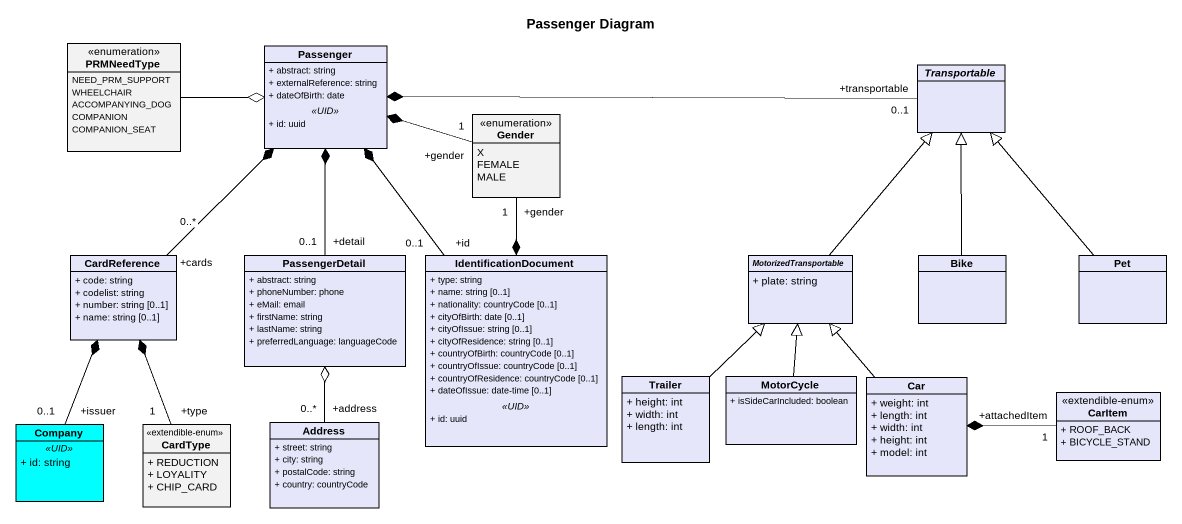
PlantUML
@startuml
title Passenger Diagram
hide circle
hide empty members
skinparam classAttributeIconSize 0
enum PRMNeedType {
  NEED_PRM_SUPPORT
  WHEELCHAIR
  ACCOMPANYING_DOG
  COMPANION
  COMPANION_SEAT
}
class Passenger #E6E6FA {
  + abstract: string
  + externalReference: string
  + dateOfBirth: date
  .. <<UID>> ..
  + id: uuid
}
abstract class Transportable #E6E6FA
enum Gender {
  X
  FEMALE
  MALE
}
class CardReference #E6E6FA {
  + code: string
  + codelist: string
  + number: string [0..1]
  + name: string [0..1]
}
class PassengerDetail #E6E6FA {
  + abstract: string
  + phoneNumber: phone
  + eMail: email
  + firstName: string
  + lastName: string
  + preferredLanguage: languageCode
}
class IdentificationDocument #E6E6FA {
  + type: string
  + name: string [0..1]
  + nationality: countryCode [0..1]
  + cityOfBirth: date [0..1]
  + cityOfIssue: string [0..1]
  + cityOfResidence: string [0..1]
  + countryOfBirth: countryCode [0..1]
  + countryOfIssue: countryCode [0..1]
  + countryOfResidence: countryCode [0..1]
  + dateOfIssue: date-time [0..1]
  .. <<UID>> ..
  + id: uuid
}
abstract class MotorizedTransportable #E6E6FA {
  + plate: string
}
class Bike #E6E6FA
class Pet #E6E6FA
class Trailer #E6E6FA {
  + height: int
  + width: int
  + length: int
}
class MotorCycle #E6E6FA {
  + isSideCarIncluded: boolean
}
class Car #E6E6FA {
  + weight: int
  + length: int
  + width: int
  + height: int
  + model: int
}
class CarItem <<extendible-enum>> #E6E6FA {
  + ROOF_BACK
  + BICYCLE_STAND
}
class Company #00FFFF {
  .. <<UID>> ..
  + id: string
}
class CardType <<extendible-enum>> {
  + REDUCTION
  + LOYALITY
  + CHIP_CARD
}
class Address #E6E6FA {
  + street: string
  + city: string
  + postalCode: string
  + country: countryCode
}
PRMNeedType -right-o Passenger
Transportable "+transportable\n0..1" -left-* Passenger
Gender "+gender\n1" -left-* Passenger
Gender "+gender\n1" --* IdentificationDocument
CardReference "+cards\n0..*" -up-* Passenger
PassengerDetail "+detail\n0..1" -up-* Passenger
IdentificationDocument "+id\n0..1" -up-* Passenger
MotorizedTransportable -up-|> Transportable
Bike -up-|> Transportable
Pet -up-|> Transportable
Trailer -up-|> MotorizedTransportable
MotorCycle -up-|> MotorizedTransportable
Car -up-|> MotorizedTransportable
CarItem "+attachedItem\n1" -left-* Car
Company "+issuer\n0..1" -up-* CardReference
CardType "+type\n1" -up-* CardReference
Address "+address\n0..*" -up-o PassengerDetail
@enduml
